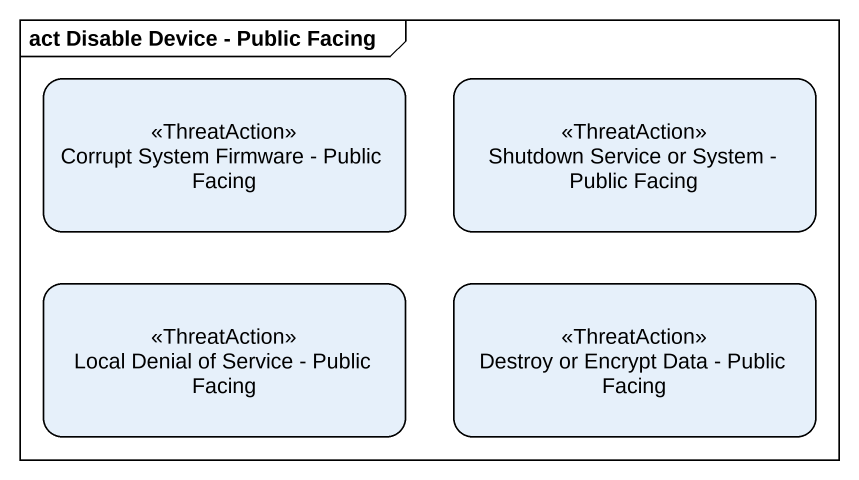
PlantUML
@startuml
mainframe act Disable Device - Public Facing
hide empty description
state "Corrupt System Firmware - Public Facing" as Corrupt_System_Firmware <<ThreatAction>>
state "Shutdown Service or System - Public Facing" as Shutdown_Service_or_System <<ThreatAction>>
state "Local Denial of Service - Public Facing" as Local_Denial_of_Service <<ThreatAction>>
state "Destroy or Encrypt Data - Public Facing" as Destroy_or_Encrypt_Data <<ThreatAction>>
@enduml
